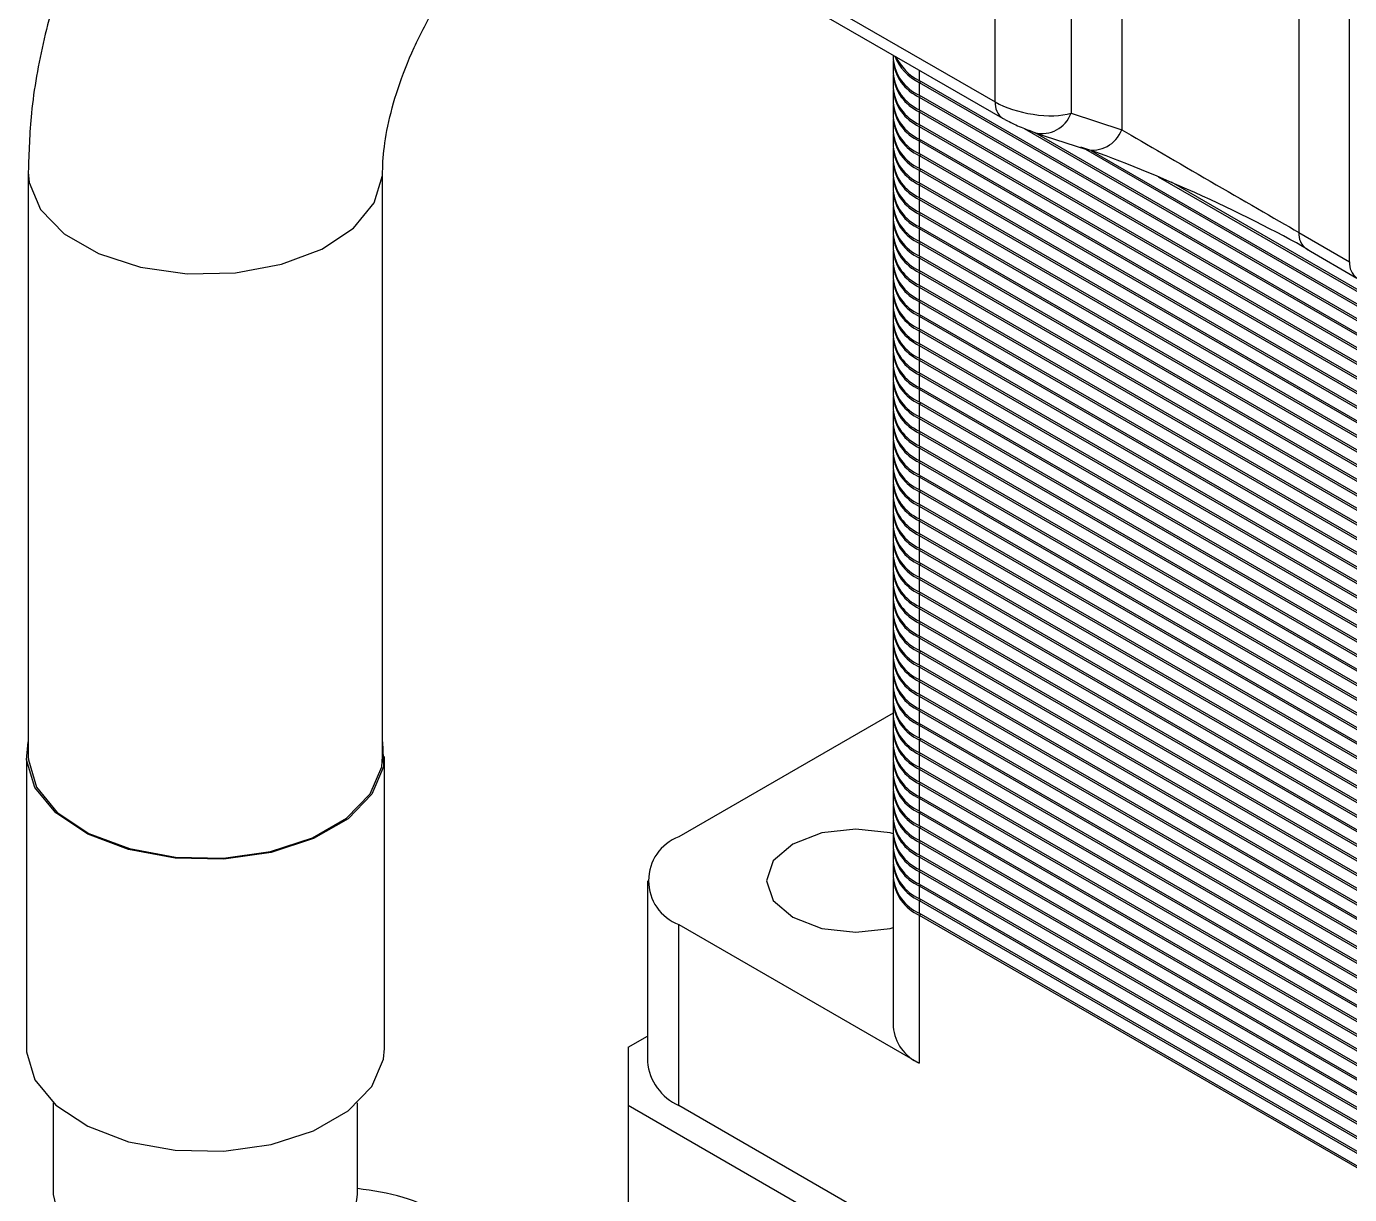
# Model space of a CAD drawing. Header units: millimetres. Extents: x 334 to 3694, y 0 to 2376.
# Drawn here: x 3074.05 to 3096.23, y 1058.94 to 1078.53 of the extents above; entities that cross this region are included whole.
import ezdxf

# ---------------------------------------------------------------- set-up
doc = ezdxf.new("R2010")
doc.units = ezdxf.units.MM
doc.header["$LTSCALE"] = 3
doc.layers.add('1_외형선', color=7, linetype='Continuous', lineweight=25)

msp = doc.modelspace()

# ---------------------------------------------------------------- linework, layer by layer
at = {"layer": '1_외형선'}
for p, q in [((3090.289, 1077.266), (3090.289, 1081.528)), ((3091.562, 1080.793), (3091.562, 1077.075)), ((3096.229, 1074.587), (3096.229, 1080.793)), ((3092.411, 1080.304), (3092.411, 1076.799)), ((3095.38, 1080.304), (3095.38, 1075.077)), ((3086.471, 1079.47), (3090.289, 1077.266)), ((3086.595, 1079.196), (3090.414, 1076.991)), ((3088.577, 1078.052), (3088.577, 1077.991)), ((3088.577, 1077.991), (3088.577, 1077.99)), ((3088.577, 1077.958), (3088.577, 1077.746)), ((3089.016, 1077.798), (3089.016, 1077.623)), ((3088.577, 1077.746), (3088.577, 1077.745)), ((3088.577, 1077.713), (3088.577, 1077.501)), ((3103.866, 1069.051), (3089.016, 1077.623)), ((3089.016, 1077.591), (3089.038, 1077.611)), ((3089.016, 1077.591), (3103.866, 1069.019)), ((3089.016, 1077.591), (3089.016, 1077.379)), ((3088.577, 1077.501), (3088.577, 1077.5)), ((3088.577, 1077.468), (3088.577, 1077.256)), ((3103.866, 1068.806), (3089.016, 1077.379)), ((3089.016, 1077.346), (3089.038, 1077.366)), ((3089.016, 1077.346), (3103.866, 1068.774)), ((3089.016, 1077.346), (3089.016, 1077.134)), ((3088.577, 1077.256), (3088.577, 1077.255)), ((3088.577, 1077.223), (3088.577, 1077.011)), ((3103.866, 1068.561), (3089.016, 1077.134)), ((3088.577, 1077.011), (3088.577, 1077.01)), ((3088.577, 1076.978), (3088.577, 1076.766)), ((3089.016, 1077.101), (3089.038, 1077.121)), ((3089.016, 1077.101), (3103.866, 1068.529)), ((3089.016, 1077.101), (3089.016, 1076.889)), ((3091.562, 1077.075), (3092.411, 1076.799)), ((3088.577, 1076.766), (3088.577, 1076.765)), ((3088.577, 1076.733), (3088.577, 1076.521)), ((3103.866, 1068.316), (3089.016, 1076.889)), ((3089.016, 1076.856), (3089.038, 1076.876)), ((3089.016, 1076.856), (3103.866, 1068.284)), ((3089.016, 1076.856), (3089.016, 1076.644)), ((3090.777, 1076.819), (3103.866, 1069.263)), ((3090.952, 1076.749), (3090.877, 1076.783)), ((3090.952, 1076.749), (3091.801, 1076.473)), ((3103.866, 1069.296), (3090.96, 1076.747)), ((3088.577, 1076.521), (3088.577, 1076.52)), ((3088.577, 1076.488), (3088.577, 1076.276)), ((3103.866, 1068.071), (3089.016, 1076.644)), ((3089.016, 1076.611), (3089.038, 1076.631)), ((3089.016, 1076.611), (3103.866, 1068.039)), ((3089.016, 1076.611), (3089.016, 1076.399)), ((3091.801, 1076.473), (3103.866, 1069.508)), ((3088.577, 1076.276), (3088.577, 1076.275)), ((3088.577, 1076.243), (3088.577, 1076.031)), ((3103.866, 1067.826), (3089.016, 1076.399)), ((3089.016, 1076.366), (3089.038, 1076.386)), ((3089.016, 1076.366), (3103.866, 1067.794)), ((3089.016, 1076.366), (3089.016, 1076.154)), ((3103.866, 1069.541), (3091.901, 1076.448)), ((3074.082, 1076.091), (3074.082, 1066.292)), ((3080.022, 1066.292), (3080.022, 1076.091)), ((3088.577, 1076.031), (3088.577, 1076.03)), ((3103.866, 1067.581), (3089.016, 1076.154)), ((3089.016, 1076.121), (3089.038, 1076.141)), ((3089.016, 1076.121), (3103.866, 1067.549)), ((3089.016, 1076.121), (3089.016, 1075.909)), ((3088.577, 1075.998), (3088.577, 1075.786)), ((3103.866, 1067.336), (3089.016, 1075.909)), ((3089.016, 1075.876), (3089.038, 1075.896)), ((3089.016, 1075.876), (3103.866, 1067.304)), ((3089.016, 1075.876), (3089.016, 1075.664)), ((3093.024, 1076.012), (3103.866, 1069.753)), ((3103.866, 1069.786), (3093.242, 1075.919)), ((3088.577, 1075.786), (3088.577, 1075.785)), ((3088.577, 1075.753), (3088.577, 1075.541)), ((3103.866, 1067.091), (3089.016, 1075.664)), ((3089.016, 1075.631), (3089.038, 1075.652)), ((3089.016, 1075.631), (3103.866, 1067.059)), ((3089.016, 1075.631), (3089.016, 1075.419)), ((3088.577, 1075.541), (3088.577, 1075.54)), ((3088.577, 1075.509), (3088.577, 1075.296)), ((3103.866, 1066.847), (3089.016, 1075.419)), ((3089.016, 1075.386), (3089.038, 1075.407)), ((3089.016, 1075.386), (3103.866, 1066.814)), ((3089.016, 1075.386), (3089.016, 1075.174)), ((3088.577, 1075.296), (3088.577, 1075.295)), ((3088.577, 1075.264), (3088.577, 1075.051)), ((3103.866, 1066.602), (3089.016, 1075.174)), ((3089.016, 1075.141), (3089.038, 1075.162)), ((3089.016, 1075.141), (3103.866, 1066.569)), ((3089.016, 1075.141), (3089.016, 1074.929)), ((3088.577, 1075.051), (3088.577, 1075.05)), ((3088.577, 1075.019), (3088.577, 1074.806)), ((3103.866, 1066.357), (3089.016, 1074.929)), ((3089.016, 1074.896), (3089.038, 1074.917)), ((3095.38, 1075.077), (3096.229, 1074.587)), ((3088.577, 1074.806), (3088.577, 1074.806)), ((3088.577, 1074.774), (3088.577, 1074.561)), ((3089.016, 1074.896), (3103.866, 1066.324)), ((3089.016, 1074.896), (3089.016, 1074.684)), ((3095.505, 1074.802), (3096.353, 1074.312)), ((3088.577, 1074.561), (3088.577, 1074.561)), ((3088.577, 1074.529), (3088.577, 1074.316)), ((3103.866, 1066.112), (3089.016, 1074.684)), ((3089.016, 1074.651), (3089.038, 1074.672)), ((3089.016, 1074.651), (3103.866, 1066.079)), ((3089.016, 1074.651), (3089.016, 1074.439)), ((3088.577, 1074.316), (3088.577, 1074.316)), ((3088.577, 1074.284), (3088.577, 1074.071)), ((3103.866, 1065.867), (3089.016, 1074.439)), ((3089.016, 1074.406), (3089.038, 1074.427)), ((3089.016, 1074.406), (3103.866, 1065.834)), ((3089.016, 1074.406), (3089.016, 1074.194)), ((3088.577, 1074.071), (3088.577, 1074.071)), ((3088.577, 1074.039), (3088.577, 1073.826)), ((3103.866, 1065.622), (3089.016, 1074.194)), ((3089.016, 1074.161), (3089.038, 1074.182)), ((3089.016, 1074.161), (3103.866, 1065.589)), ((3089.016, 1074.161), (3089.016, 1073.949)), ((3088.577, 1073.826), (3088.577, 1073.826)), ((3103.866, 1065.377), (3089.016, 1073.949)), ((3089.016, 1073.916), (3089.038, 1073.937)), ((3089.016, 1073.916), (3103.866, 1065.344)), ((3089.016, 1073.916), (3089.016, 1073.704)), ((3088.577, 1073.794), (3088.577, 1073.581)), ((3088.577, 1073.581), (3088.577, 1073.581)), ((3103.866, 1065.132), (3089.016, 1073.704)), ((3089.016, 1073.671), (3089.038, 1073.692)), ((3089.016, 1073.671), (3103.866, 1065.099)), ((3089.016, 1073.671), (3089.016, 1073.459)), ((3088.577, 1073.549), (3088.577, 1073.337)), ((3103.866, 1064.887), (3089.016, 1073.459)), ((3089.016, 1073.426), (3089.038, 1073.447)), ((3089.016, 1073.426), (3103.866, 1064.854)), ((3089.016, 1073.426), (3089.016, 1073.214)), ((3088.577, 1073.337), (3088.577, 1073.336)), ((3088.577, 1073.304), (3088.577, 1073.092)), ((3103.866, 1064.642), (3089.016, 1073.214)), ((3089.016, 1073.181), (3089.038, 1073.202)), ((3089.016, 1073.181), (3103.866, 1064.609)), ((3089.016, 1073.181), (3089.016, 1072.969)), ((3088.577, 1073.092), (3088.577, 1073.091)), ((3088.577, 1073.059), (3088.577, 1072.847)), ((3103.866, 1064.397), (3089.016, 1072.969)), ((3089.016, 1072.937), (3089.038, 1072.957)), ((3089.016, 1072.937), (3103.866, 1064.364)), ((3089.016, 1072.937), (3089.016, 1072.724)), ((3088.577, 1072.847), (3088.577, 1072.846)), ((3088.577, 1072.814), (3088.577, 1072.602)), ((3103.866, 1064.152), (3089.016, 1072.724)), ((3089.016, 1072.692), (3089.038, 1072.712)), ((3089.016, 1072.692), (3103.866, 1064.119)), ((3089.016, 1072.692), (3089.016, 1072.479)), ((3088.577, 1072.602), (3088.577, 1072.601)), ((3088.577, 1072.569), (3088.577, 1072.357)), ((3103.866, 1063.907), (3089.016, 1072.479)), ((3089.016, 1072.447), (3089.038, 1072.467)), ((3088.577, 1072.357), (3088.577, 1072.356)), ((3088.577, 1072.324), (3088.577, 1072.112)), ((3089.016, 1072.447), (3103.866, 1063.874)), ((3089.016, 1072.447), (3089.016, 1072.234)), ((3088.577, 1072.112), (3088.577, 1072.111)), ((3088.577, 1072.079), (3088.577, 1071.867)), ((3103.866, 1063.662), (3089.016, 1072.234)), ((3089.016, 1072.202), (3089.038, 1072.222)), ((3089.016, 1072.202), (3103.866, 1063.629)), ((3089.016, 1072.202), (3089.016, 1071.989)), ((3088.577, 1071.867), (3088.577, 1071.866)), ((3088.577, 1071.834), (3088.577, 1071.622)), ((3103.866, 1063.417), (3089.016, 1071.989)), ((3089.016, 1071.957), (3089.038, 1071.977)), ((3089.016, 1071.957), (3103.866, 1063.384)), ((3089.016, 1071.957), (3089.016, 1071.744)), ((3088.577, 1071.622), (3088.577, 1071.621)), ((3088.577, 1071.589), (3088.577, 1071.377)), ((3103.866, 1063.172), (3089.016, 1071.744)), ((3089.016, 1071.712), (3089.038, 1071.732)), ((3089.016, 1071.712), (3103.866, 1063.139)), ((3089.016, 1071.712), (3089.016, 1071.499)), ((3088.577, 1071.377), (3088.577, 1071.376)), ((3103.866, 1062.927), (3089.016, 1071.499)), ((3089.016, 1071.467), (3089.038, 1071.487)), ((3089.016, 1071.467), (3103.866, 1062.894)), ((3089.016, 1071.467), (3089.016, 1071.254)), ((3088.577, 1071.344), (3088.577, 1071.132)), ((3103.866, 1062.682), (3089.016, 1071.254)), ((3089.016, 1071.222), (3089.038, 1071.242)), ((3089.016, 1071.222), (3103.866, 1062.65)), ((3089.016, 1071.222), (3089.016, 1071.009)), ((3088.577, 1071.132), (3088.577, 1071.131)), ((3088.577, 1071.099), (3088.577, 1070.887)), ((3103.866, 1062.437), (3089.016, 1071.009)), ((3089.016, 1070.977), (3089.038, 1070.997)), ((3089.016, 1070.977), (3103.866, 1062.405)), ((3089.016, 1070.977), (3089.016, 1070.765)), ((3088.577, 1070.887), (3088.577, 1070.886)), ((3088.577, 1070.854), (3088.577, 1070.642)), ((3103.866, 1062.192), (3089.016, 1070.765)), ((3089.016, 1070.732), (3089.038, 1070.752)), ((3089.016, 1070.732), (3103.866, 1062.16)), ((3089.016, 1070.732), (3089.016, 1070.52)), ((3088.577, 1070.642), (3088.577, 1070.641)), ((3088.577, 1070.609), (3088.577, 1070.397)), ((3103.866, 1061.947), (3089.016, 1070.52)), ((3089.016, 1070.487), (3089.038, 1070.507)), ((3089.016, 1070.487), (3103.866, 1061.915)), ((3089.016, 1070.487), (3089.016, 1070.275)), ((3088.577, 1070.397), (3088.577, 1070.396)), ((3088.577, 1070.364), (3088.577, 1070.152)), ((3103.866, 1061.702), (3089.016, 1070.275)), ((3089.016, 1070.242), (3089.038, 1070.262)), ((3088.577, 1070.152), (3088.577, 1070.151)), ((3088.577, 1070.119), (3088.577, 1069.907)), ((3089.016, 1070.242), (3103.866, 1061.67)), ((3089.016, 1070.242), (3089.016, 1070.03)), ((3103.866, 1061.457), (3089.016, 1070.03)), ((3088.577, 1069.907), (3088.577, 1069.906)), ((3088.577, 1069.874), (3088.577, 1069.662)), ((3089.016, 1069.997), (3089.038, 1070.017)), ((3089.016, 1069.997), (3103.866, 1061.425)), ((3089.016, 1069.997), (3089.016, 1069.785)), ((3088.577, 1069.662), (3088.577, 1069.661)), ((3088.577, 1069.629), (3088.577, 1069.417)), ((3103.866, 1061.212), (3089.016, 1069.785)), ((3089.016, 1069.752), (3089.038, 1069.772)), ((3089.016, 1069.752), (3103.866, 1061.18)), ((3089.016, 1069.752), (3089.016, 1069.54)), ((3088.577, 1069.417), (3088.577, 1069.416)), ((3088.577, 1069.384), (3088.577, 1069.172)), ((3103.866, 1060.967), (3089.016, 1069.54)), ((3089.016, 1069.507), (3089.038, 1069.527)), ((3089.016, 1069.507), (3103.866, 1060.935)), ((3089.016, 1069.507), (3089.016, 1069.295)), ((3088.577, 1069.172), (3088.577, 1069.171)), ((3103.866, 1060.722), (3089.016, 1069.295)), ((3089.016, 1069.262), (3089.038, 1069.283)), ((3089.016, 1069.262), (3103.866, 1060.69)), ((3089.016, 1069.262), (3089.016, 1069.05)), ((3088.577, 1069.14), (3088.577, 1068.927)), ((3088.577, 1068.927), (3088.577, 1068.895)), ((3103.866, 1060.478), (3089.016, 1069.05)), ((3089.016, 1069.017), (3089.038, 1069.038)), ((3089.016, 1069.017), (3103.866, 1060.445)), ((3089.016, 1069.017), (3089.016, 1068.805)), ((3088.577, 1068.895), (3088.577, 1068.682)), ((3103.866, 1060.233), (3089.016, 1068.805)), ((3089.016, 1068.772), (3089.038, 1068.793)), ((3089.016, 1068.772), (3103.866, 1060.2)), ((3089.016, 1068.772), (3089.016, 1068.56)), ((3088.577, 1068.682), (3088.577, 1068.65)), ((3088.577, 1068.65), (3088.577, 1068.437)), ((3103.866, 1059.988), (3089.016, 1068.56)), ((3089.016, 1068.527), (3089.038, 1068.548)), ((3089.016, 1068.527), (3103.866, 1059.955)), ((3089.016, 1068.527), (3089.016, 1068.315)), ((3088.577, 1068.437), (3088.577, 1068.405)), ((3088.577, 1068.405), (3088.577, 1068.192)), ((3103.866, 1059.743), (3089.016, 1068.315)), ((3089.016, 1068.282), (3089.038, 1068.303)), ((3089.016, 1068.282), (3103.866, 1059.71)), ((3089.016, 1068.282), (3089.016, 1068.07)), ((3088.577, 1068.192), (3088.577, 1068.16)), ((3088.577, 1068.16), (3088.577, 1067.947)), ((3103.866, 1059.498), (3089.016, 1068.07)), ((3089.016, 1068.037), (3089.038, 1068.058)), ((3089.016, 1068.037), (3103.866, 1059.465)), ((3089.016, 1068.037), (3089.016, 1067.825)), ((3088.577, 1067.947), (3088.577, 1067.915)), ((3088.577, 1067.915), (3088.577, 1067.702)), ((3103.866, 1059.253), (3089.016, 1067.825)), ((3089.016, 1067.792), (3089.038, 1067.813)), ((3088.577, 1067.702), (3088.577, 1067.67)), ((3088.577, 1067.67), (3088.577, 1067.457)), ((3089.016, 1067.792), (3103.866, 1059.22)), ((3089.016, 1067.792), (3089.016, 1067.58)), ((3088.577, 1067.457), (3088.577, 1067.425)), ((3088.577, 1067.425), (3088.577, 1067.212)), ((3103.866, 1059.008), (3089.016, 1067.58)), ((3089.016, 1067.547), (3089.038, 1067.568)), ((3089.016, 1067.547), (3103.866, 1058.975)), ((3089.016, 1067.547), (3089.016, 1067.335)), ((3088.577, 1067.212), (3088.577, 1067.18)), ((3088.577, 1067.18), (3088.577, 1066.968)), ((3103.866, 1058.763), (3089.016, 1067.335)), ((3089.016, 1067.302), (3089.038, 1067.323)), ((3089.016, 1067.302), (3103.866, 1058.73)), ((3089.016, 1067.302), (3089.016, 1067.09)), ((3088.577, 1067.015), (3084.986, 1064.942)), ((3088.577, 1066.968), (3088.577, 1066.935)), ((3088.577, 1066.935), (3088.577, 1066.723)), ((3103.866, 1058.518), (3089.016, 1067.09)), ((3089.016, 1067.057), (3089.038, 1067.078)), ((3089.016, 1067.057), (3103.866, 1058.485)), ((3089.016, 1067.057), (3089.016, 1066.845)), ((3088.577, 1066.723), (3088.577, 1066.69)), ((3103.866, 1058.273), (3089.016, 1066.845)), ((3089.016, 1066.812), (3089.038, 1066.833)), ((3089.016, 1066.812), (3103.866, 1058.24)), ((3089.016, 1066.812), (3089.016, 1066.6)), ((3088.577, 1066.69), (3088.577, 1066.478)), ((3103.866, 1058.028), (3089.016, 1066.6)), ((3089.016, 1066.568), (3089.038, 1066.588)), ((3089.016, 1066.568), (3103.866, 1057.995)), ((3089.016, 1066.568), (3089.016, 1066.355)), ((3074.052, 1066.292), (3074.052, 1061.393)), ((3080.052, 1061.393), (3080.052, 1066.292)), ((3088.577, 1066.445), (3088.577, 1066.233)), ((3103.866, 1057.783), (3089.016, 1066.355)), ((3089.016, 1066.323), (3089.038, 1066.343)), ((3089.016, 1066.323), (3103.866, 1057.75)), ((3089.016, 1066.323), (3089.016, 1066.11)), ((3088.577, 1066.2), (3088.577, 1065.988)), ((3103.866, 1057.538), (3089.016, 1066.11)), ((3089.016, 1066.078), (3089.038, 1066.098)), ((3089.016, 1066.078), (3103.866, 1057.505)), ((3089.016, 1066.078), (3089.016, 1065.865)), ((3088.577, 1065.955), (3088.577, 1065.743)), ((3103.866, 1057.293), (3089.016, 1065.865)), ((3089.016, 1065.833), (3089.038, 1065.853)), ((3089.016, 1065.833), (3103.866, 1057.26)), ((3089.016, 1065.833), (3089.016, 1065.62)), ((3088.577, 1065.71), (3088.577, 1065.498)), ((3103.866, 1057.048), (3089.016, 1065.62)), ((3089.016, 1065.588), (3089.038, 1065.608)), ((3088.577, 1065.465), (3088.577, 1065.253)), ((3089.016, 1065.588), (3103.866, 1057.015)), ((3089.016, 1065.588), (3089.016, 1065.375)), ((3103.866, 1056.803), (3089.016, 1065.375)), ((3088.577, 1065.22), (3088.577, 1065.008)), ((3089.016, 1065.343), (3089.038, 1065.363)), ((3089.016, 1065.343), (3103.866, 1056.77)), ((3089.016, 1065.343), (3089.016, 1065.13)), ((3088.577, 1064.975), (3088.577, 1064.763)), ((3103.866, 1056.558), (3089.016, 1065.13)), ((3089.016, 1065.098), (3089.038, 1065.118)), ((3089.016, 1065.098), (3103.866, 1056.525)), ((3089.016, 1065.098), (3089.016, 1064.885)), ((3088.577, 1064.73), (3088.577, 1064.518)), ((3103.866, 1056.313), (3089.016, 1064.885)), ((3089.016, 1064.853), (3089.038, 1064.873)), ((3089.016, 1064.853), (3103.866, 1056.28)), ((3089.016, 1064.853), (3089.016, 1064.64)), ((3088.577, 1064.485), (3088.577, 1064.273)), ((3103.866, 1056.068), (3089.016, 1064.64)), ((3089.016, 1064.608), (3089.038, 1064.628)), ((3089.016, 1064.608), (3103.866, 1056.036)), ((3089.016, 1064.608), (3089.016, 1064.396)), ((3103.866, 1055.823), (3089.016, 1064.396)), ((3089.016, 1064.363), (3089.038, 1064.383)), ((3089.016, 1064.363), (3103.866, 1055.791)), ((3089.016, 1064.363), (3089.016, 1064.151)), ((3084.459, 1064.207), (3084.459, 1061.17)), ((3088.577, 1064.24), (3088.577, 1061.758)), ((3103.866, 1055.578), (3089.016, 1064.151)), ((3089.016, 1064.118), (3089.038, 1064.138)), ((3089.016, 1064.118), (3103.866, 1055.546)), ((3089.016, 1064.118), (3089.016, 1063.906)), ((3103.866, 1055.333), (3089.016, 1063.906)), ((3089.016, 1063.873), (3089.038, 1063.893)), ((3089.016, 1063.873), (3103.866, 1055.301)), ((3089.016, 1063.873), (3089.016, 1063.661)), ((3103.866, 1055.088), (3089.016, 1063.661)), ((3089.016, 1063.628), (3089.038, 1063.648)), ((3089.016, 1063.628), (3089.016, 1061.146)), ((3089.016, 1063.628), (3103.866, 1055.056)), ((3084.986, 1060.435), (3084.986, 1063.472)), ((3084.986, 1063.472), (3089.016, 1061.146)), ((3084.137, 1061.415), (3084.459, 1061.6)), ((3084.137, 1061.415), (3084.137, 1060.435)), ((3074.502, 1060.481), (3074.502, 1058.944)), ((3079.602, 1058.944), (3079.602, 1060.481)), ((3107.896, 1046.719), (3084.137, 1060.435)), ((3084.137, 1060.435), (3084.137, 1055.93)), ((3102.387, 1050.39), (3084.986, 1060.435))]:
    msp.add_line(p, q, dxfattribs=at)
at = {"layer": '1_외형선', "flags": 128}
for points in [[(3090.452, 1076.974), (3090.416, 1076.99), (3090.414, 1076.991)], [(3074.082, 1076.09), (3074.098, 1075.916), (3074.289, 1075.462), (3074.686, 1075.055), (3075.258, 1074.725), (3075.963, 1074.496), (3076.748, 1074.385), (3077.557, 1074.401), (3078.328, 1074.543), (3079.004, 1074.799), (3079.536, 1075.151), (3079.883, 1075.572), (3080.02, 1076.032), (3080.022, 1076.078)], [(3080.022, 1066.537), (3080.036, 1066.115), (3079.843, 1065.657), (3079.443, 1065.246), (3078.865, 1064.912), (3078.153, 1064.681), (3077.359, 1064.57), (3076.542, 1064.586), (3075.764, 1064.728), (3075.081, 1064.987), (3074.544, 1065.343), (3074.193, 1065.768), (3074.054, 1066.233), (3074.082, 1066.537)], [(3074.082, 1066.292), (3074.084, 1066.234), (3074.221, 1065.774), (3074.569, 1065.352), (3075.1, 1065), (3075.777, 1064.744), (3076.548, 1064.603), (3077.356, 1064.587), (3078.142, 1064.697), (3078.847, 1064.926), (3079.419, 1065.256), (3079.815, 1065.663), (3080.007, 1066.117), (3080.022, 1066.292)], [(3088.577, 1064.995), (3088.53, 1065.007), (3087.956, 1065.073), (3087.382, 1065.007), (3086.895, 1064.82), (3086.57, 1064.539), (3086.456, 1064.207), (3086.57, 1063.876), (3086.895, 1063.595), (3087.382, 1063.407), (3087.956, 1063.341), (3088.53, 1063.407), (3088.577, 1063.419)], [(3074.052, 1061.393), (3074.054, 1061.334), (3074.193, 1060.869), (3074.544, 1060.443), (3075.081, 1060.088), (3075.764, 1059.829), (3076.542, 1059.686), (3077.359, 1059.67), (3078.153, 1059.782), (3078.865, 1060.013), (3079.443, 1060.347), (3079.843, 1060.758), (3080.036, 1061.216), (3080.052, 1061.393)], [(3074.502, 1058.944), (3074.589, 1058.563), (3074.893, 1058.16), (3075.389, 1057.828), (3076.032, 1057.594), (3076.767, 1057.481), (3077.526, 1057.497), (3078.244, 1057.642), (3078.855, 1057.903)]]:
    msp.add_lwpolyline(points, dxfattribs=at)
at = {"layer": '1_외형선'}
for centre, radius, start, end in [((3089.379, 1078.338), 0.83, 201.3844, 244.1351), ((3089.426, 1078.42), 0.895, 206.1121, 242.7824), ((3089.328, 1078.066), 0.754, 185.6948, 245.6253), ((3089.328, 1078.033), 0.754, 185.6948, 245.6253), ((3089.328, 1077.821), 0.754, 185.6948, 245.6253), ((3089.328, 1077.788), 0.754, 185.6948, 245.6253), ((3089.328, 1077.576), 0.754, 185.6948, 245.6253), ((3089.328, 1077.543), 0.754, 185.6948, 245.6253), ((3089.328, 1077.331), 0.754, 185.6948, 245.6253), ((3089.328, 1077.298), 0.754, 185.6948, 245.6253), ((3090.598, 1077.24), 0.31, 175.2267, 233.4611), ((3089.328, 1077.086), 0.754, 185.6948, 245.6253), ((3089.328, 1077.053), 0.754, 185.6948, 245.6253), ((3091.072, 1077.258), 0.523, 256.7141, 339.5121), ((3089.328, 1076.841), 0.754, 185.6948, 245.6253), ((3089.328, 1076.808), 0.754, 185.6948, 245.6253), ((3091.921, 1076.982), 0.523, 256.7141, 339.5121), ((3089.328, 1076.596), 0.754, 185.6948, 245.6253), ((3089.328, 1076.563), 0.754, 185.6948, 245.6253), ((3089.328, 1076.351), 0.754, 185.6948, 245.6253), ((3089.328, 1076.318), 0.754, 185.6948, 245.6253), ((3089.328, 1076.106), 0.754, 185.6948, 245.6253), ((3089.328, 1076.073), 0.754, 185.6948, 245.6253), ((3089.328, 1075.861), 0.754, 185.6948, 245.6253), ((3089.328, 1075.828), 0.754, 185.6948, 245.6253), ((3089.328, 1075.616), 0.754, 185.6948, 245.6253), ((3089.328, 1075.583), 0.754, 185.6948, 245.6253), ((3089.328, 1075.371), 0.754, 185.6948, 245.6253), ((3089.328, 1075.338), 0.754, 185.6948, 245.6253), ((3089.328, 1075.126), 0.754, 185.6948, 245.6253), ((3089.328, 1075.093), 0.754, 185.6948, 245.6253), ((3095.689, 1075.051), 0.31, 175.2267, 233.4611), ((3089.328, 1074.881), 0.754, 185.6948, 245.6253), ((3089.328, 1074.849), 0.754, 185.6948, 245.6253), ((3089.328, 1074.636), 0.754, 185.6948, 245.6253), ((3089.328, 1074.604), 0.754, 185.6948, 245.6253), ((3096.538, 1074.561), 0.31, 175.2267, 233.4611), ((3089.328, 1074.391), 0.754, 185.6948, 245.6253), ((3089.328, 1074.359), 0.754, 185.6948, 245.6253), ((3089.328, 1074.146), 0.754, 185.6948, 245.6253), ((3089.328, 1074.114), 0.754, 185.6948, 245.6253), ((3089.328, 1073.901), 0.754, 185.6948, 245.6253), ((3089.328, 1073.869), 0.754, 185.6948, 245.6253), ((3089.328, 1073.656), 0.754, 185.6948, 245.6253), ((3089.328, 1073.624), 0.754, 185.6948, 245.6253), ((3089.328, 1073.411), 0.754, 185.6948, 245.6253), ((3089.328, 1073.379), 0.754, 185.6948, 245.6253), ((3089.328, 1073.166), 0.754, 185.6948, 245.6253), ((3089.328, 1073.134), 0.754, 185.6948, 245.6253), ((3089.328, 1072.921), 0.754, 185.6948, 245.6253), ((3089.328, 1072.889), 0.754, 185.6948, 245.6253), ((3089.328, 1072.677), 0.754, 185.6948, 245.6253), ((3089.328, 1072.644), 0.754, 185.6948, 245.6253), ((3089.328, 1072.432), 0.754, 185.6948, 245.6253), ((3089.328, 1072.399), 0.754, 185.6948, 245.6253), ((3089.328, 1072.187), 0.754, 185.6948, 245.6253), ((3089.328, 1072.154), 0.754, 185.6948, 245.6253), ((3089.328, 1071.942), 0.754, 185.6948, 245.6253), ((3089.328, 1071.909), 0.754, 185.6948, 245.6253), ((3089.328, 1071.697), 0.754, 185.6948, 245.6253), ((3089.328, 1071.664), 0.754, 185.6948, 245.6253), ((3089.328, 1071.452), 0.754, 185.6948, 245.6253), ((3089.328, 1071.419), 0.754, 185.6948, 245.6253), ((3089.328, 1071.207), 0.754, 185.6948, 245.6253), ((3089.328, 1071.174), 0.754, 185.6948, 245.6253), ((3089.328, 1070.962), 0.754, 185.6948, 245.6253), ((3089.328, 1070.929), 0.754, 185.6948, 245.6253), ((3089.328, 1070.717), 0.754, 185.6948, 245.6253), ((3089.328, 1070.684), 0.754, 185.6948, 245.6253), ((3089.328, 1070.472), 0.754, 185.6948, 245.6253), ((3089.328, 1070.439), 0.754, 185.6948, 245.6253), ((3089.328, 1070.227), 0.754, 185.6948, 245.6253), ((3089.328, 1070.194), 0.754, 185.6948, 245.6253), ((3089.328, 1069.982), 0.754, 185.6948, 245.6253), ((3089.328, 1069.949), 0.754, 185.6948, 245.6253), ((3089.328, 1069.737), 0.754, 185.6948, 245.6253), ((3089.328, 1069.704), 0.754, 185.6948, 245.6253), ((3089.328, 1069.492), 0.754, 185.6948, 245.6253), ((3089.328, 1069.459), 0.754, 185.6948, 245.6253), ((3089.328, 1069.247), 0.754, 185.6948, 245.6253), ((3089.328, 1069.214), 0.754, 185.6948, 245.6253), ((3089.328, 1069.002), 0.754, 185.6948, 245.6253), ((3089.328, 1068.969), 0.754, 185.6948, 245.6253), ((3089.328, 1068.757), 0.754, 185.6948, 245.6253), ((3089.328, 1068.724), 0.754, 185.6948, 245.6253), ((3089.328, 1068.512), 0.754, 185.6948, 245.6253), ((3089.328, 1068.479), 0.754, 185.6948, 245.6253), ((3089.328, 1068.267), 0.754, 185.6948, 245.6253), ((3089.328, 1068.235), 0.754, 185.6948, 245.6253), ((3089.328, 1068.022), 0.754, 185.6948, 245.6253), ((3089.328, 1067.99), 0.754, 185.6948, 245.6253), ((3089.328, 1067.777), 0.754, 185.6948, 245.6253), ((3089.328, 1067.745), 0.754, 185.6948, 245.6253), ((3089.328, 1067.532), 0.754, 185.6948, 245.6253), ((3089.328, 1067.5), 0.754, 185.6948, 245.6253), ((3089.328, 1067.287), 0.754, 185.6948, 245.6253), ((3089.328, 1067.255), 0.754, 185.6948, 245.6253), ((3089.328, 1067.042), 0.754, 185.6948, 245.6253), ((3089.328, 1067.01), 0.754, 185.6948, 245.6253), ((3089.328, 1066.797), 0.754, 185.6948, 245.6253), ((3089.328, 1066.765), 0.754, 185.6948, 245.6253), ((3089.328, 1066.552), 0.754, 185.6948, 245.6253), ((3089.328, 1066.52), 0.754, 185.6948, 245.6253), ((3089.328, 1066.307), 0.754, 185.6948, 245.6253), ((3089.328, 1066.275), 0.754, 185.6948, 245.6253), ((3089.328, 1066.063), 0.754, 185.6948, 245.6253), ((3089.328, 1066.03), 0.754, 185.6948, 245.6253), ((3089.328, 1065.818), 0.754, 185.6948, 245.6253), ((3089.328, 1065.785), 0.754, 185.6948, 245.6253), ((3089.328, 1065.573), 0.754, 185.6948, 245.6253), ((3089.328, 1065.54), 0.754, 185.6948, 245.6253), ((3089.328, 1065.328), 0.754, 185.6948, 245.6253), ((3089.328, 1065.295), 0.754, 185.6948, 245.6253), ((3085.265, 1064.207), 0.786, 110.7834, 249.2166), ((3089.328, 1065.083), 0.754, 185.6948, 245.6253), ((3089.328, 1065.05), 0.754, 185.6948, 245.6253), ((3089.328, 1064.838), 0.754, 185.6948, 245.6253), ((3089.328, 1064.805), 0.754, 185.6948, 245.6253), ((3089.328, 1064.593), 0.754, 185.6948, 245.6253), ((3089.328, 1064.56), 0.754, 185.6948, 245.6253), ((3089.328, 1064.348), 0.754, 185.6948, 245.6253), ((3089.328, 1064.315), 0.754, 185.6948, 245.6253), ((3089.328, 1061.833), 0.754, 185.6948, 245.6253), ((3085.36, 1061.26), 0.905, 185.6948, 245.6253), ((3078.357, 1059.049), 1.25, 293.5055, 355.1744)]:
    msp.add_arc(centre, radius, start, end, dxfattribs=at)
for centre, major_axis, ratio, start_param, end_param in [((3090.926, 1077.442), (0.897, -0.164), 0.415501, 4.002795, 5.573592), ((3090.664, 1076.905), (0.3, -0.137), 0.104615, 3.974777, 5.545574), ((3093.895, 1075.942), (2.1, -1.218), 0.002019, 3.928162, 5.498958), ((3093.634, 1075.405), (2.697, -1.233), 0.104615, 0.833185, 2.403981)]:
    msp.add_ellipse(centre, major_axis=major_axis, ratio=ratio, start_param=start_param, end_param=end_param, dxfattribs=at)
for points, knots in [([(3079.81, 1086.012), (3079.613, 1085.891), (3079.074, 1085.563), (3078.241, 1084.904), (3077.338, 1084.014), (3076.518, 1083.013), (3075.795, 1081.923), (3075.18, 1080.765), (3074.685, 1079.558), (3074.325, 1078.32), (3074.117, 1077.155), (3074.093, 1076.418), (3074.082, 1076.091)], [0, 0, 0, 0, 0.061511, 0.167817, 0.274074, 0.380006, 0.485577, 0.591168, 0.697267, 0.804372, 0.913089, 1, 1, 1, 1]), ([(3080.022, 1076.091), (3080.024, 1076.168), (3080.029, 1076.387), (3080.096, 1076.856), (3080.267, 1077.492), (3080.539, 1078.183), (3080.905, 1078.881), (3081.345, 1079.537), (3081.827, 1080.106), (3082.293, 1080.54), (3082.608, 1080.766), (3082.751, 1080.85), (3082.78, 1080.867)], [0, 0, 0, 0, 0.058542, 0.167469, 0.279833, 0.395967, 0.514647, 0.634339, 0.753137, 0.869451, 0.973426, 1, 1, 1, 1]), ([(3081.583, 1057.977), (3081.574, 1057.994), (3081.506, 1058.12), (3081.319, 1058.336), (3080.95, 1058.669), (3080.351, 1058.936), (3079.859, 1059.007), (3079.602, 1059.045)], [0, 0, 0, 0, 0.021979, 0.166863, 0.341347, 0.655594, 1, 1, 1, 1])]:
    msp.add_open_spline(points, degree=3, knots=knots, dxfattribs=at)

doc.saveas('drawing.dxf')
